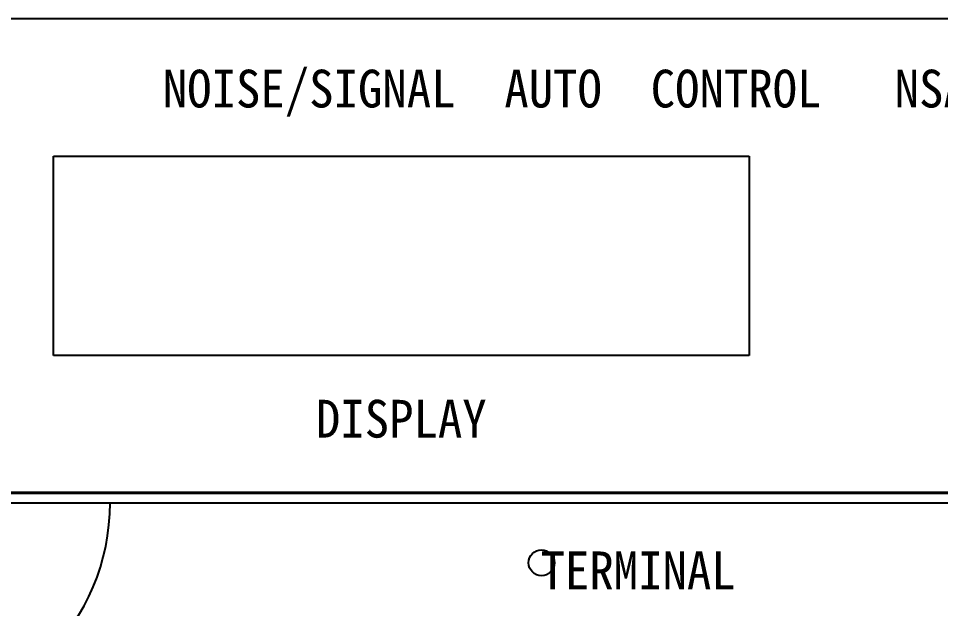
# Model space of a CAD drawing. Header units: millimetres. Extents: x 0 to 841, y 0 to 594.
# Drawn here: x 434.122 to 438.397, y 143.034 to 145.768 of the extents above; entities that cross this region are included whole.
import ezdxf
from ezdxf.enums import TextEntityAlignment as Align

# ---------------------------------------------------------------- set-up
doc = ezdxf.new("R2010")
doc.units = ezdxf.units.MM
doc.header["$LTSCALE"] = 10
doc.layers.add('LINE06', color=9, linetype='Continuous')
doc.styles.get("Standard").update_dxf_attribs({"font": 'GulimChe.ttf'})

msp = doc.modelspace()

# ---------------------------------------------------------------- linework, layer by layer
at = {"layer": 'LINE06'}
for p, q in [((430.1969, 145.7685), (454.3469, 145.7685)), ((434.2844, 144.206), (434.2844, 145.131)), ((434.2844, 145.131), (437.5094, 145.131)), ((437.5094, 145.131), (437.5094, 144.206)), ((437.5094, 144.206), (434.2844, 144.206)), ((430.1969, 143.5735), (454.3469, 143.5735)), ((430.1969, 143.5685), (454.3469, 143.5685)), ((431.8469, 143.5235), (452.6969, 143.5235))]:
    msp.add_line(p, q, dxfattribs=at)
msp.add_circle((436.5469, 143.246), 0.06, dxfattribs=at)
msp.add_arc((433.5469, 143.5235), 1, 180, 0, dxfattribs=at)

# ---------------------------------------------------------------- texts
for s, p in [('NOISE/SIGNAL  AUTO  CONTROL   NSAC-011', (434.7912, 145.3559)), ('TERMINAL', (436.5424, 143.1231))]:
    msp.add_text(s, height=0.175, dxfattribs=at).set_placement(p)
msp.add_text('DISPLAY', height=0.175, dxfattribs=at).set_placement((435.8969, 143.9135), align=Align.MIDDLE)

doc.saveas('drawing.dxf')
